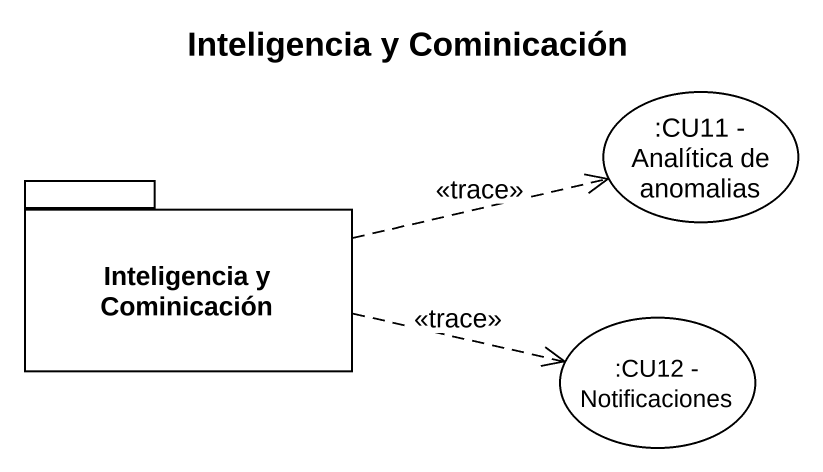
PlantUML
@startuml
title Inteligencia y Cominicación
usecase ":CU11 - Analítica de anomalias" as CU11_Analítica_de_anomalias
package "Inteligencia y Cominicación" as Inteligencia_y_Cominicación {
}
usecase ":CU12 - Notificaciones" as CU12_Notificaciones
Inteligencia_y_Cominicación .right.> CU11_Analítica_de_anomalias : <<trace>>
Inteligencia_y_Cominicación .right.> CU12_Notificaciones : <<trace>>
@enduml
